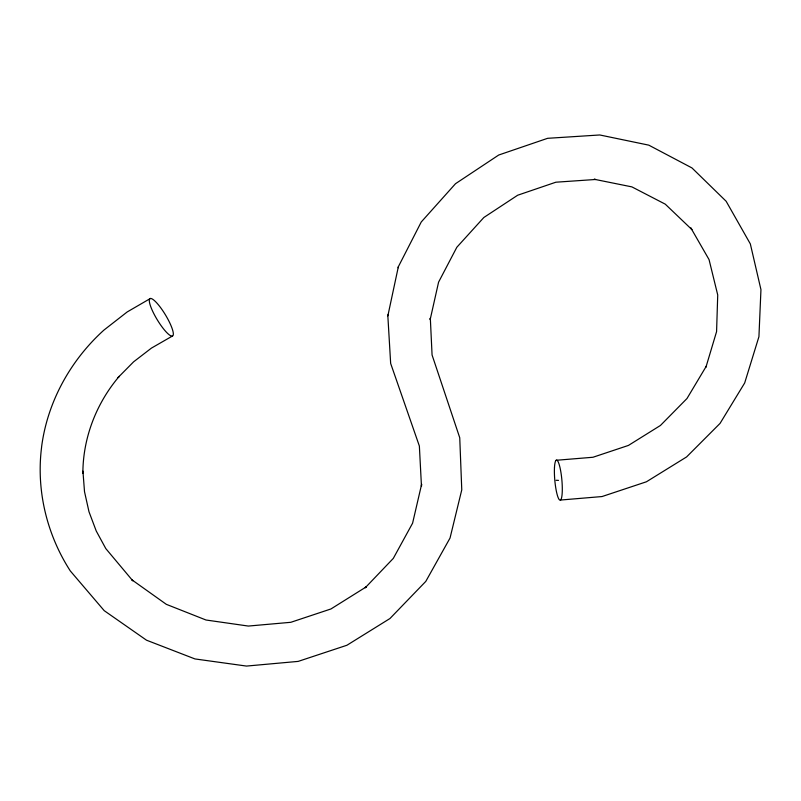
<?xml version="1.0" encoding="UTF-8"?>
<svg xmlns="http://www.w3.org/2000/svg" width="801" height="801" viewBox="0 0 801 801"><rect width="100%" height="100%" fill="white"/><g stroke="black" fill="none" stroke-linecap="round" stroke-linejoin="round"><path stroke-width="1.2" d="M172.355 336.08A21.847 4.776 58.8 0 1 151.669 309.026A21.847 4.776 58.8 0 1 159.91 306.713A21.847 4.776 58.8 0 1 172.355 336.08L151.419 348.115L133.587 361.842L117.997 377.621L119.249 376.33C96.38 403.213 82.924 437.847 82.873 473.241L82.934 471.148L84.516 491.694L88.991 511.759L96.24 531.003L105.802 548.595L132.816 580.825L131.895 579.824L166.328 604.334L205.987 620.004L248.34 626.062L290.833 622.297L330.933 608.97L366.237 586.873L365.216 587.794L393.301 558.397L412.595 523.183L421.636 484.225L421.466 486.257L419.364 446.037L390.658 363.434L387.844 315.884L398.357 266.713L421.256 221.977L455.499 183.709L498.713 155.024L547.614 138.313L599.769 134.969L648.8 145.151L691.964 167.93L726.147 201.271L750.337 243.915L760.95 289.632L758.927 336.7L744.68 382.968L720.059 423.389L686.587 456.94L646.427 481.781L602.032 496.55L560.48 500.044M387.844 315.884L388.165 314.433M398.117 267.804L398.357 266.713M150.438 298.453L127.189 311.949L103.94 330.082C70.728 360.1 47.78 401.281 41.732 445.797L41.502 447.909C36.215 490.763 46.949 534.758 70.318 570.953L104.21 610.662L146.503 640.189L194.953 658.933L246.518 666.072L298.172 661.396L346.923 645.256L389.947 618.532L425.792 581.396L450.042 538.032L461.766 489.852L459.744 437.757L432.069 354.983L430.327 318.097L430.177 319.569L438.578 282.162L456.84 247.259L483.834 217.502L517.676 195.224L555.874 182.207L595.523 179.484L594.162 179.254L631.889 186.883L665.261 204.155L691.894 229.587L690.862 227.965L709.045 259.584L717.726 294.978L716.575 331.624L705.971 367.078L706.322 366.167L686.988 398.518L660.445 425.461L628.435 445.426L592.96 457.261L556.104 460.285M558.507 480.37A169.682 157.587 -35.5 0 1 556.094 480.3M554.472 467.564A20.125 3.534 84.8 0 0 559.539 499.934A20.125 3.534 84.8 0 0 561.01 472.89A20.125 3.534 84.8 0 0 554.472 467.564"/></g></svg>
